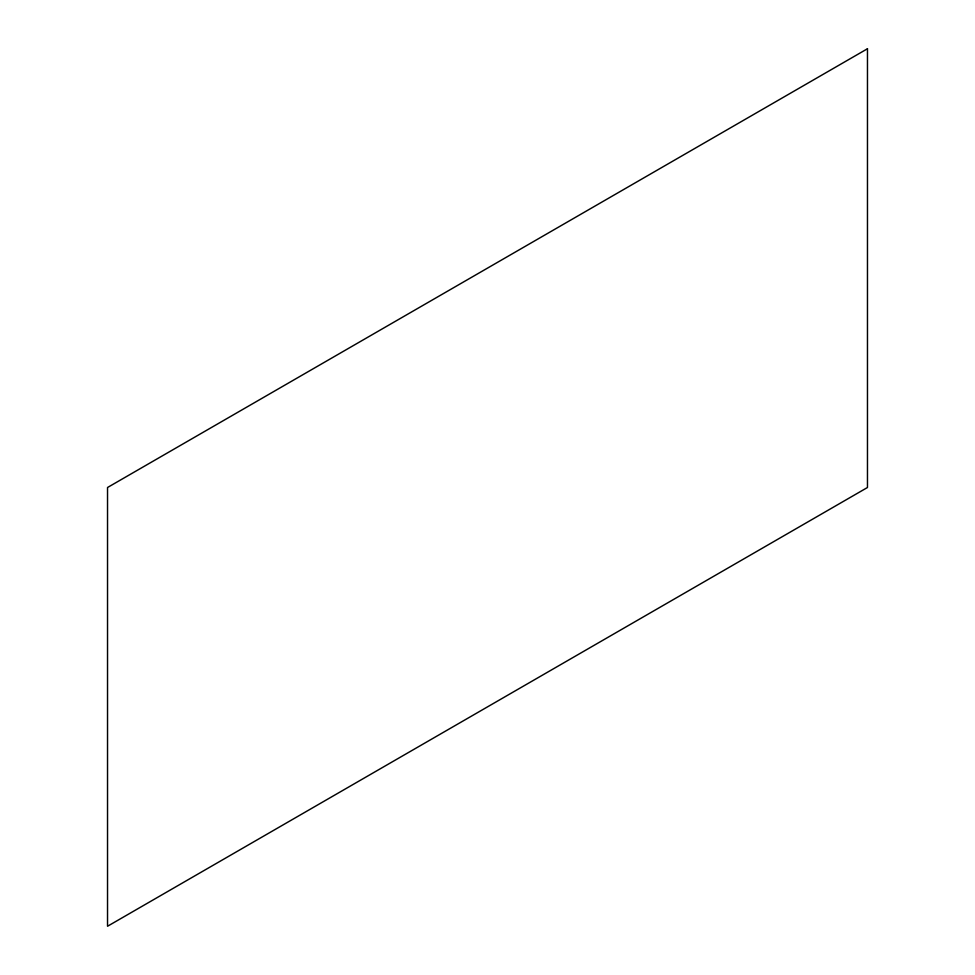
<?xml version="1.0" encoding="UTF-8"?>
<svg xmlns="http://www.w3.org/2000/svg" width="975" height="975" viewBox="0 0 975 975"><rect width="100%" height="100%" fill="white"/><g stroke="black" fill="none" stroke-linecap="round" stroke-linejoin="round"><path stroke-width="1.46" d="M867.47 48.75L107.53 487.5L107.53 926.25L867.47 487.5L867.47 48.75"/></g></svg>
